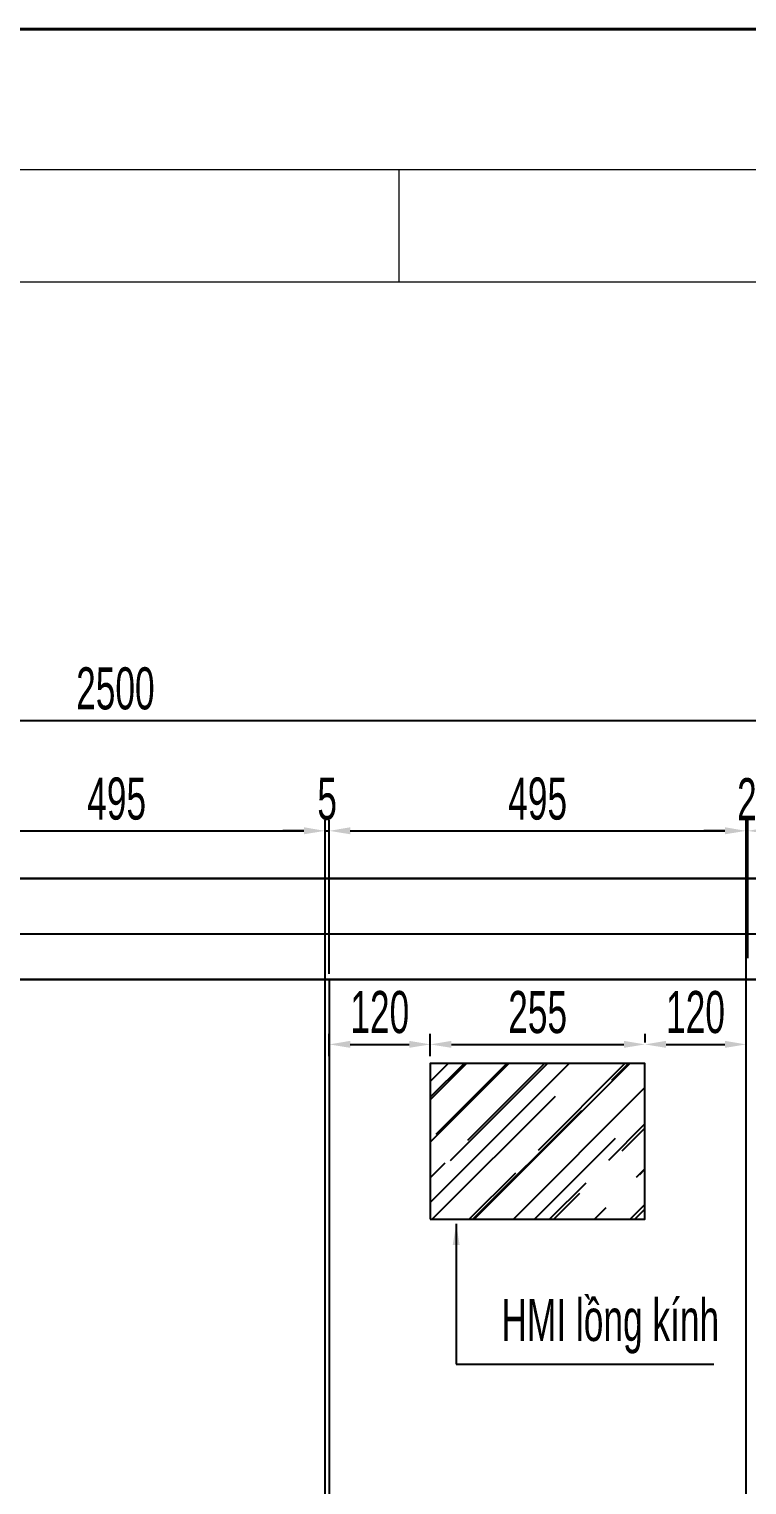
# Model space of a CAD drawing. Header units: millimetres. Extents: x 6750 to 121550, y -28210 to 66060.
# Drawn here: x 35143 to 35995, y 64331 to 66060 of the extents above; entities that cross this region are included whole.
import ezdxf

# ---------------------------------------------------------------- set-up
doc = ezdxf.new("R2010")
doc.units = ezdxf.units.MM
doc.layers.add('DN.1. NET LIEN MANH', color=7, linetype='Continuous', lineweight=40)
doc.styles.add('PM', font='arial.ttf', dxfattribs={"width": 0.6})
doc.dimstyles.new('MK-1.20 CK', dxfattribs={"dimscale": 25, "dimtxt": 2, "dimasz": 1, "dimexe": 0.5, "dimexo": 1, "dimgap": 0.5, "dimtad": 1, "dimdec": 0, "dimrnd": 0.0001, "dimtxsty": 'PM', "dimcen": 0, "dimdle": 1, "dimclrd": 251, "dimclre": 251, "dimclrt": 256, "dimadec": 4, "dimazin": 2, "dimtfac": 0.333333, "dimtdec": 0, "dimtix": 1, "dimtmove": 2, "dimatfit": 3, "dimtvp": 1, "dimarcsym": 0})
doc.dimstyles.new('MK-1.20 CK$0', dxfattribs={"dimscale": 25, "dimtxt": 2, "dimasz": 1, "dimexe": 0.5, "dimexo": 1, "dimgap": 0.5, "dimtad": 1, "dimrnd": 0.0001, "dimtxsty": 'PM', "dimcen": 0, "dimdle": 1, "dimclrd": 251, "dimclre": 251, "dimclrt": 256, "dimadec": 4, "dimazin": 2, "dimtfac": 0.333333, "dimtix": 1, "dimtmove": 2, "dimatfit": 3, "dimtvp": 1, "dimarcsym": 0})

# ---------------------------------------------------------------- blocks, each defined once
blk = doc.blocks.new('asdklnakdad')
blk.add_line((16712.989, 3398.326), (16292.989, 3398.326))
at = {"lineweight": 5}
blk.add_line((16407.209, 3383.318), (16407.209, 3389.993), dxfattribs=at)
for points in [[(16304.754, 3109.66), (16304.754, 3389.993), (16701.225, 3389.993), (16701.225, 3109.66), (16304.754, 3109.66)], [(16311.429, 3116.335), (16311.429, 3383.318), (16694.55, 3383.318), (16694.55, 3116.335)]]:
    blk.add_lwpolyline(points, close=True, dxfattribs=at)
at = {"layer": 'DN.1. NET LIEN MANH'}
blk.add_lwpolyline([(16292.989, 3101.326), (16712.989, 3101.326), (16712.989, 3398.326), (16292.989, 3398.326)], close=True, dxfattribs=at)
blk = doc.blocks.new('*D71')
at = {"color": 3, "lineweight": -2, "transparency": 16777216}
for p, q in [((34999.5, 64931), (34999.5, 65120.5)), ((35494.5, 64909.4), (35494.5, 65120.5)), ((35024.5, 65108), (35469.5, 65108))]:
    blk.add_line(p, q, dxfattribs=at)
at = {"color": 3, "transparency": 16777216}
for points in [[(35024.5, 65112.2), (35024.5, 65103.9), (34999.5, 65108)], [(35469.5, 65112.2), (35469.5, 65103.9), (35494.5, 65108)]]:
    blk.add_solid(points, dxfattribs=at)
at = {"layer": 'Defpoints', "color": 0, "transparency": 16777216}
for p in [(35494.5, 65108), (34999.5, 64906), (35494.5, 64884.4)]:
    blk.add_point(p, dxfattribs=at)
at = {"transparency": 16777216, "insert": (35247, 65146), "char_height": 50, "attachment_point": 5, "style": 'PM'}
blk.add_mtext('495', dxfattribs=at)
blk = doc.blocks.new('*D72')
at = {"color": 3, "lineweight": -2, "transparency": 16777216}
for p, q in [((35494.5, 64909.4), (35494.5, 65120.5)), ((35499.5, 64938.3), (35499.5, 65120.5)), ((35469.5, 65108), (35444.5, 65108)), ((35494.5, 65108), (35499.5, 65108)), ((35524.5, 65108), (35549.5, 65108))]:
    blk.add_line(p, q, dxfattribs=at)
at = {"color": 3, "transparency": 16777216}
for points in [[(35469.5, 65112.2), (35469.5, 65103.9), (35494.5, 65108)], [(35524.5, 65112.2), (35524.5, 65103.9), (35499.5, 65108)]]:
    blk.add_solid(points, dxfattribs=at)
at = {"layer": 'Defpoints', "color": 0, "transparency": 16777216}
for p in [(35499.5, 65108), (35499.5, 64913.3), (35494.5, 64884.4)]:
    blk.add_point(p, dxfattribs=at)
at = {"transparency": 16777216, "insert": (35497, 65145.9), "char_height": 50, "attachment_point": 5, "style": 'PM'}
blk.add_mtext('5', dxfattribs=at)
blk = doc.blocks.new('*D73')
at = {"color": 3, "lineweight": -2, "transparency": 16777216}
for p, q in [((35499.5, 64938.3), (35499.5, 65120.5)), ((35994.5, 64930.5), (35994.5, 65120.5)), ((35524.5, 65108), (35969.5, 65108))]:
    blk.add_line(p, q, dxfattribs=at)
at = {"color": 3, "transparency": 16777216}
for points in [[(35524.5, 65112.2), (35524.5, 65103.9), (35499.5, 65108)], [(35969.5, 65112.2), (35969.5, 65103.9), (35994.5, 65108)]]:
    blk.add_solid(points, dxfattribs=at)
at = {"layer": 'Defpoints', "color": 0, "transparency": 16777216}
for p in [(35994.5, 65108), (35499.5, 64913.3), (35994.5, 64905.5)]:
    blk.add_point(p, dxfattribs=at)
at = {"transparency": 16777216, "insert": (35747, 65146), "char_height": 50, "attachment_point": 5, "style": 'PM'}
blk.add_mtext('495', dxfattribs=at)
blk = doc.blocks.new('*D74')
at = {"color": 3, "lineweight": -2, "transparency": 16777216}
for p, q in [((35994.5, 64930.5), (35994.5, 65120.5)), ((35996.5, 64956.6), (35996.5, 65120.5)), ((35969.5, 65108), (35944.5, 65108)), ((35994.5, 65108), (35996.5, 65108)), ((36021.5, 65108), (36046.5, 65108))]:
    blk.add_line(p, q, dxfattribs=at)
at = {"color": 3, "transparency": 16777216}
for points in [[(35969.5, 65112.2), (35969.5, 65103.9), (35994.5, 65108)], [(36021.5, 65112.2), (36021.5, 65103.9), (35996.5, 65108)]]:
    blk.add_solid(points, dxfattribs=at)
at = {"layer": 'Defpoints', "color": 0, "transparency": 16777216}
for p in [(35996.5, 65108), (35996.5, 64931.6), (35994.5, 64905.5)]:
    blk.add_point(p, dxfattribs=at)
at = {"transparency": 16777216, "insert": (35995.5, 65145.6), "char_height": 50, "attachment_point": 5, "style": 'PM'}
blk.add_mtext('2', dxfattribs=at)
blk = doc.blocks.new('*D77')
at = {"color": 3, "lineweight": -2, "transparency": 16777216}
for p, q in [((33995.5, 65010.4), (33995.5, 65251.4)), ((36495.5, 65010.4), (36495.5, 65251.4)), ((34020.5, 65238.9), (36470.5, 65238.9))]:
    blk.add_line(p, q, dxfattribs=at)
at = {"color": 3, "transparency": 16777216}
for points in [[(34020.5, 65243), (34020.5, 65234.7), (33995.5, 65238.9)], [(36470.5, 65243), (36470.5, 65234.7), (36495.5, 65238.9)]]:
    blk.add_solid(points, dxfattribs=at)
at = {"layer": 'Defpoints', "color": 0, "transparency": 16777216}
for p in [(36495.5, 65238.9), (33995.5, 64985.4), (36495.5, 64985.4)]:
    blk.add_point(p, dxfattribs=at)
at = {"transparency": 16777216, "insert": (35245.5, 65276.9), "char_height": 50, "attachment_point": 5, "style": 'PM'}
blk.add_mtext('\\A1;2500', dxfattribs=at)
blk = doc.blocks.new('*D124')
at = {"color": 3, "lineweight": -2, "transparency": 16777216}
for p, q in [((35499.5, 64840.5), (35499.5, 64866.8)), ((35524.5, 64854.3), (35594.5, 64854.3)), ((35619.5, 64840.5), (35619.5, 64866.8))]:
    blk.add_line(p, q, dxfattribs=at)
at = {"color": 3, "transparency": 16777216}
for points in [[(35524.5, 64858.5), (35524.5, 64850.2), (35499.5, 64854.3)], [(35594.5, 64858.5), (35594.5, 64850.2), (35619.5, 64854.3)]]:
    blk.add_solid(points, dxfattribs=at)
at = {"layer": 'Defpoints', "color": 0, "transparency": 16777216}
for p in [(35619.5, 64854.3), (35499.5, 64815.5), (35619.5, 64815.5)]:
    blk.add_point(p, dxfattribs=at)
at = {"transparency": 16777216, "insert": (35559.5, 64892.4), "char_height": 50, "attachment_point": 5, "style": 'PM'}
blk.add_mtext('120', dxfattribs=at)
blk = doc.blocks.new('*D125')
at = {"color": 3, "lineweight": -2, "transparency": 16777216}
for p, q in [((35619.5, 64840.5), (35619.5, 64866.8)), ((35644.5, 64854.3), (35849.5, 64854.3)), ((35874.5, 64856.6), (35874.5, 64866.8))]:
    blk.add_line(p, q, dxfattribs=at)
at = {"color": 3, "transparency": 16777216}
for points in [[(35644.5, 64858.5), (35644.5, 64850.2), (35619.5, 64854.3)], [(35849.5, 64858.5), (35849.5, 64850.2), (35874.5, 64854.3)]]:
    blk.add_solid(points, dxfattribs=at)
at = {"layer": 'Defpoints', "color": 0, "transparency": 16777216}
for p in [(35874.5, 64854.3), (35874.5, 64831.6), (35619.5, 64815.5)]:
    blk.add_point(p, dxfattribs=at)
at = {"transparency": 16777216, "insert": (35747, 64892.4), "char_height": 50, "attachment_point": 5, "style": 'PM'}
blk.add_mtext('255', dxfattribs=at)
blk = doc.blocks.new('*D126')
at = {"color": 3, "lineweight": -2, "transparency": 16777216}
for p, q in [((35874.5, 64856.6), (35874.5, 64866.8)), ((35899.5, 64854.3), (35969.5, 64854.3)), ((35994.5, 64852.3), (35994.5, 64866.8))]:
    blk.add_line(p, q, dxfattribs=at)
at = {"color": 3, "transparency": 16777216}
for points in [[(35899.5, 64858.5), (35899.5, 64850.2), (35874.5, 64854.3)], [(35969.5, 64858.5), (35969.5, 64850.2), (35994.5, 64854.3)]]:
    blk.add_solid(points, dxfattribs=at)
at = {"layer": 'Defpoints', "color": 0, "transparency": 16777216}
for p in [(35994.5, 64854.3), (35874.5, 64831.6), (35994.5, 64827.3)]:
    blk.add_point(p, dxfattribs=at)
at = {"transparency": 16777216, "insert": (35934.5, 64892.4), "char_height": 50, "attachment_point": 5, "style": 'PM'}
blk.add_mtext('\\A1;120', dxfattribs=at)
blk = doc.blocks.new('*D127')
at = {"color": 3, "lineweight": -2, "transparency": 16777216}
for p, q in [((36646.5, 64646.6), (36751.2, 64646.6)), ((36738.7, 63356.6), (36738.7, 64621.6)), ((35936.4, 63331.6), (36751.2, 63331.6))]:
    blk.add_line(p, q, dxfattribs=at)
at = {"color": 3, "transparency": 16777216}
for points in [[(36734.6, 64621.6), (36742.9, 64621.6), (36738.7, 64646.6)], [(36734.6, 63356.6), (36742.9, 63356.6), (36738.7, 63331.6)]]:
    blk.add_solid(points, dxfattribs=at)
at = {"layer": 'Defpoints', "color": 0, "transparency": 16777216}
for p in [(36621.5, 64646.6), (36738.7, 64646.6), (35911.4, 63331.6)]:
    blk.add_point(p, dxfattribs=at)
at = {"transparency": 16777216, "insert": (36700.7, 63989.1), "char_height": 50, "attachment_point": 5, "rotation": 90, "style": 'PM'}
blk.add_mtext('1315', dxfattribs=at)

msp = doc.modelspace()

# ---------------------------------------------------------------- hatches: boundary and pattern name
h = msp.add_hatch()
h.set_pattern_fill('AR-RROOF', color=8, scale=2, angle=45)
h.set_pattern_definition([(45, (19789.93, 46250.584), (43.10523, 114.94728), [762, -101.6, 254, -50.8]), (45, (19819.745, 46316.32), (-83.69599, 11.85394), [152.4, -16.764, 304.8, -38.1]), (45, (19777.358, 46299.078), (162.72224, 210.856414), [406.4, -71.12, 203.2, -50.8])])
h.paths.add_polyline_path([(35619.481, 64646.552), (35874.481, 64646.552), (35874.481, 64831.552), (35619.481, 64831.552)])

# ---------------------------------------------------------------- linework, layer by layer
for points in [[(33995.481, 65051.552), (33995.481, 64931.552), (36495.481, 64931.552), (36495.481, 65051.552)], [(33995.481, 65051.552), (36495.481, 65051.552), (36495.481, 64985.432), (33995.481, 64985.432)], [(33995.481, 63331.552), (36495.481, 63331.552), (36495.481, 64931.552), (33995.481, 64931.552)], [(34999.481, 64931.552), (34999.481, 63531.552), (35494.481, 63531.552), (35494.481, 64931.552)], [(35499.481, 64931.552), (35499.481, 63531.552), (35994.481, 63531.552), (35994.481, 64931.552)], [(35619.481, 64646.552), (35874.481, 64646.552), (35874.481, 64831.552), (35619.481, 64831.552)]]:
    msp.add_lwpolyline(points, close=True)

# ---------------------------------------------------------------- block references
at = {"layer": 'DN.1. NET LIEN MANH', "xscale": 20, "yscale": 20, "zscale": 20}
msp.add_blockref('asdklnakdad', (-292561.652, -1906.136), dxfattribs=at)

# ---------------------------------------------------------------- texts
at = {"insert": (35704.011, 64486.875), "char_height": 50, "attachment_point": 7, "style": 'PM'}
msp.add_mtext('HMI lồng kính', dxfattribs=at)

# ---------------------------------------------------------------- dimensions: what is measured, and where the dimension line sits
for base, p1, p2, picture, middle in [((36495.481, 65238.875), (33995.481, 64985.432), (36495.481, 64985.432), '*D77', (35245.481, 65276.904)), ((35494.481, 65108.021), (34999.481, 64905.978), (35494.481, 64884.415), '*D71', (35246.981, 65146.049)), ((35499.481, 65108.021), (35494.481, 64884.415), (35499.481, 64913.328), '*D72', (35496.981, 65145.947)), ((35994.481, 65108.021), (35499.481, 64913.328), (35994.481, 64905.477), '*D73', (35746.981, 65146.049)), ((35996.481, 65108.021), (35994.481, 64905.477), (35996.481, 64931.552), '*D74', (35995.481, 65145.623)), ((35619.481, 64854.329), (35499.481, 64815.479), (35619.481, 64815.479), '*D124', (35559.481, 64892.358)), ((35874.481, 64854.329), (35619.481, 64815.479), (35874.481, 64831.552), '*D125', (35746.981, 64892.358)), ((35994.481, 64854.329), (35874.481, 64831.552), (35994.481, 64827.303), '*D126', (35934.481, 64892.358))]:
    dim = msp.add_linear_dim(base=base, p1=p1, p2=p2, dimstyle='MK-1.20 CK$0', override={"dimclrd": 3, "dimclre": 3})
    dim.commit()
    dim.dimension.update_dxf_attribs({"geometry": picture, "text_midpoint": middle})
dim = msp.add_linear_dim(base=(36738.745, 64646.552), p1=(35911.421, 63331.552), p2=(36621.525, 64646.552), angle=90, dimstyle='MK-1.20 CK$0', override={"dimclrd": 3, "dimclre": 3})
dim.commit()
dim.dimension.update_dxf_attribs({"geometry": '*D127', "text_midpoint": (36700.7, 63989.052)})

# ---------------------------------------------------------------- leaders
at = {"annotation_type": 0, "has_hookline": 1, "hookline_direction": 0, "text_width": 252.36}
msp.add_leader([(35650.269, 64641.052), (35650.269, 64474.375), (35691.511, 64474.375)], dimstyle='MK-1.20 CK', override={"dimclrd": 3, "dimclre": 3}, dxfattribs=at)

doc.saveas('drawing.dxf')
